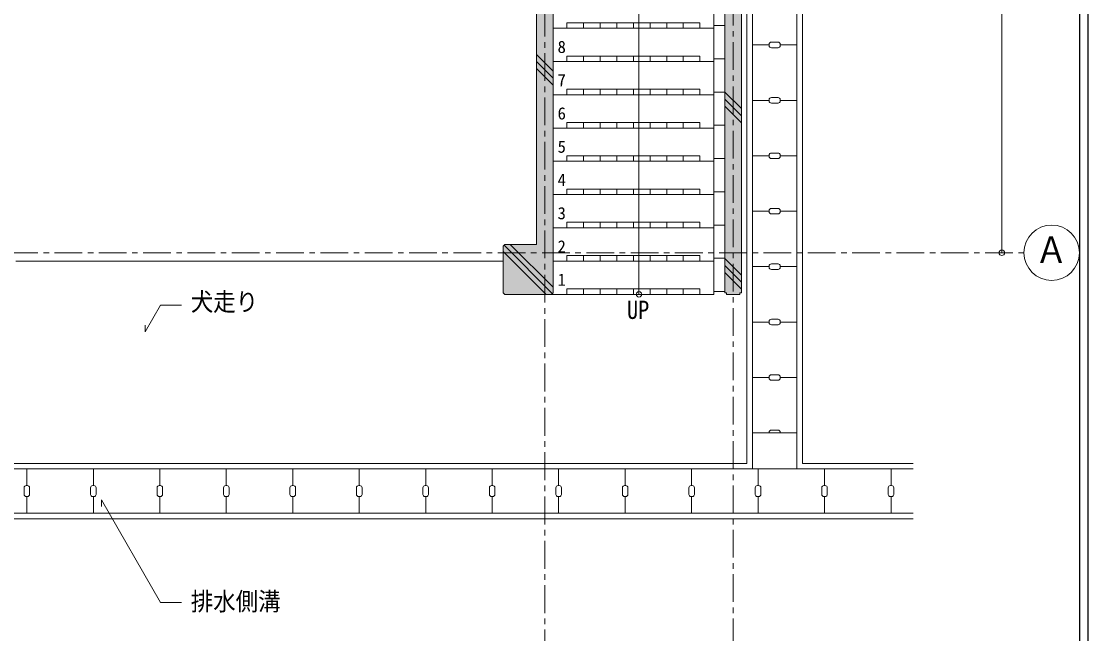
# Model space of a CAD drawing. Units: millimetres at full size, sheet at 1:50; details may follow other scales. Extents: x -19525 to 20275, y -14100 to 14100.
# Drawn here: x 10650 to 20275, y -4624 to 900 of the extents above; entities that cross this region are included whole.
import ezdxf
from ezdxf.enums import TextEntityAlignment as Align

# ---------------------------------------------------------------- set-up
doc = ezdxf.new("R2010")
doc.units = ezdxf.units.MM
doc.header["$LTSCALE"] = 50
doc.header["$PDMODE"] = 32
doc.header["$PDSIZE"] = 50
doc.linetypes.add('CHAIN1', pattern=[8, 5, -1, 1, -1])
for name, color, linetype, lineweight in [('0-0_基準線･符号', 7, 'CHAIN1', 9), ('0-2_寸法線･文字', 7, 'Continuous', 9), ('0-3_躯体', 3, 'Continuous', 18), ('0-6_文字', 3, 'Continuous', 18), ('0-9_仕上(中)', 7, 'Continuous', 9), ('0-A_仕上(細)', 4, 'Continuous', 9), ('0-E_ハッチ', 4, 'Continuous', 9), ('0-F_その他', 4, 'Continuous', 9), ('F-8_F-8ﾚｲﾔ', 5, 'Continuous', 25)]:
    doc.layers.add(name, color=color, linetype=linetype, lineweight=lineweight)
doc.styles.add('ＭＳ ゴシック', font='')
doc.styles.get('ＭＳ ゴシック').set_extended_font_data('MS Gothic')

msp = doc.modelspace()

# ---------------------------------------------------------------- linework, layer by layer
at = {"layer": '0-0_基準線･符号'}
for p, q in [((15375, -10437.5), (15375, 12062.5)), ((17075, -9937.5), (17075, 11562.5)), ((-19450, -1187.5), (19700, -1187.5))]:
    msp.add_line(p, q, dxfattribs=at)
at = {"layer": '0-2_寸法線･文字'}
msp.add_line((19500, -1187.5), (19500, 5312.5), dxfattribs=at)
at = {"layer": '0-2_寸法線･文字', "color": 6}
msp.add_point((19500, -1187.5), dxfattribs=at)
at = {"layer": '0-3_躯体'}
for p, q in [((17150, -1547.5), (17150, 5672.5)), ((15300, 5237.5), (15300, -1112.5)), ((15450, -1547.5), (15450, 5237.5)), ((17000, -1547.5), (17000, 5237.5)), ((15015, -1112.5), (15000, -1127.5)), ((15000, -1127.5), (15000, -1547.5)), ((15015, -1112.5), (15300, -1112.5)), ((15015, -1562.5), (15000, -1547.5)), ((15435, -1562.5), (15015, -1562.5)), ((15435, -1562.5), (15450, -1547.5)), ((17000, -1547.5), (17015, -1547.5)), ((17015, -1562.5), (17015, -1547.5)), ((17135, -1562.5), (17015, -1562.5)), ((17135, -1562.5), (17135, -1547.5)), ((17150, -1547.5), (17135, -1547.5))]:
    msp.add_line(p, q, dxfattribs=at)
at = {"layer": '0-6_文字', "color": 4, "lineweight": 9}
for p, q in [((11372.76, -3415.66), (11372.76, -3476.84)), ((11907.3, -4341.51), (11372.76, -3415.66)), ((12095.79, -4341.51), (11907.3, -4341.51))]:
    msp.add_line(p, q, dxfattribs=at)
msp.add_lwpolyline([(12095.79, -1659.1), (11907.3, -1659.1), (11767.35, -1901.51), (11767.35, -1840.33)], dxfattribs=at)
at = {"layer": '0-6_文字'}
msp.add_circle((19950, -1187.5), 250, dxfattribs=at)
at = {"layer": '0-9_仕上(中)'}
for p, q in [((16900, -1562.5), (16900, 2836.97)), ((15575, 887.5), (16775, 887.5)), ((15575, 887.5), (15575, 837.5)), ((15725, 887.5), (15725, 837.5)), ((15875, 887.5), (15875, 837.5)), ((16025, 887.5), (16025, 837.5)), ((16175, 887.5), (16175, 837.5)), ((16325, 887.5), (16325, 837.5)), ((16475, 887.5), (16475, 837.5)), ((16625, 887.5), (16625, 837.5)), ((16775, 887.5), (16775, 837.5)), ((15450, 837.5), (16900, 837.5)), ((16900, 862.5), (17000, 862.5)), ((15575, 587.5), (16775, 587.5)), ((15575, 587.5), (15575, 537.5)), ((15725, 587.5), (15725, 537.5)), ((15875, 587.5), (15875, 537.5)), ((16025, 587.5), (16025, 537.5)), ((16175, 587.5), (16175, 537.5)), ((16325, 587.5), (16325, 537.5)), ((16475, 587.5), (16475, 537.5)), ((16625, 587.5), (16625, 537.5)), ((16775, 587.5), (16775, 537.5)), ((15450, 537.5), (16900, 537.5)), ((16900, 562.5), (17000, 562.5)), ((15450, 237.5), (16900, 237.5)), ((15575, 287.5), (16775, 287.5)), ((15575, 287.5), (15575, 237.5)), ((15725, 287.5), (15725, 237.5)), ((15875, 287.5), (15875, 237.5)), ((16025, 287.5), (16025, 237.5)), ((16175, 287.5), (16175, 237.5)), ((16325, 287.5), (16325, 237.5)), ((16475, 287.5), (16475, 237.5)), ((16625, 287.5), (16625, 237.5)), ((16775, 287.5), (16775, 237.5)), ((16900, 262.5), (17000, 262.5)), ((15450, -62.5), (16900, -62.5)), ((15575, -12.5), (16775, -12.5)), ((15575, -12.5), (15575, -62.5)), ((15725, -12.5), (15725, -62.5)), ((15875, -12.5), (15875, -62.5)), ((16025, -12.5), (16025, -62.5)), ((16175, -12.5), (16175, -62.5)), ((16325, -12.5), (16325, -62.5)), ((16475, -12.5), (16475, -62.5)), ((16625, -12.5), (16625, -62.5)), ((16775, -12.5), (16775, -62.5)), ((16900, -37.5), (17000, -37.5)), ((15450, -362.5), (16900, -362.5)), ((15575, -312.5), (16775, -312.5)), ((15575, -312.5), (15575, -362.5)), ((15725, -312.5), (15725, -362.5)), ((15875, -312.5), (15875, -362.5)), ((16025, -312.5), (16025, -362.5)), ((16175, -312.5), (16175, -362.5)), ((16325, -312.5), (16325, -362.5)), ((16475, -312.5), (16475, -362.5)), ((16625, -312.5), (16625, -362.5)), ((16775, -312.5), (16775, -362.5)), ((16900, -337.5), (17000, -337.5)), ((15450, -662.5), (16900, -662.5)), ((15575, -612.5), (16775, -612.5)), ((15575, -612.5), (15575, -662.5)), ((15725, -612.5), (15725, -662.5)), ((15875, -612.5), (15875, -662.5)), ((16025, -612.5), (16025, -662.5)), ((16175, -612.5), (16175, -662.5)), ((16325, -612.5), (16325, -662.5)), ((16475, -612.5), (16475, -662.5)), ((16625, -612.5), (16625, -662.5)), ((16775, -612.5), (16775, -662.5)), ((16900, -637.5), (17000, -637.5)), ((15450, -962.5), (16900, -962.5)), ((15575, -912.5), (16775, -912.5)), ((15575, -912.5), (15575, -962.5)), ((15725, -912.5), (15725, -962.5)), ((15875, -912.5), (15875, -962.5)), ((16025, -912.5), (16025, -962.5)), ((16175, -912.5), (16175, -962.5)), ((16325, -912.5), (16325, -962.5)), ((16475, -912.5), (16475, -962.5)), ((16625, -912.5), (16625, -962.5)), ((16775, -912.5), (16775, -962.5)), ((16900, -937.5), (17000, -937.5)), ((15575, -1212.5), (16775, -1212.5)), ((15575, -1212.5), (15575, -1262.5)), ((15725, -1212.5), (15725, -1262.5)), ((15875, -1212.5), (15875, -1262.5)), ((16025, -1212.5), (16025, -1262.5)), ((16175, -1212.5), (16175, -1262.5)), ((16325, -1212.5), (16325, -1262.5)), ((16475, -1212.5), (16475, -1262.5)), ((16625, -1212.5), (16625, -1262.5)), ((16775, -1212.5), (16775, -1262.5)), ((16900, -1237.5), (17000, -1237.5)), ((15450, -1262.5), (16900, -1262.5)), ((15575, -1512.5), (16775, -1512.5)), ((15575, -1512.5), (15575, -1562.5)), ((15725, -1512.5), (15725, -1562.5)), ((15875, -1512.5), (15875, -1562.5)), ((16025, -1512.5), (16025, -1562.5)), ((16175, -1512.5), (16175, -1562.5)), ((16325, -1512.5), (16325, -1562.5)), ((16475, -1512.5), (16475, -1562.5)), ((16625, -1512.5), (16625, -1562.5)), ((16775, -1512.5), (16775, -1562.5)), ((16900, -1537.5), (17000, -1537.5)), ((15435, -1562.5), (16900, -1562.5))]:
    msp.add_line(p, q, dxfattribs=at)
at = {"layer": '0-A_仕上(細)'}
for p, q in [((16225, 2914.63), (16225, -1562.5)), ((10600, -1262.5), (15000, -1262.5))]:
    msp.add_line(p, q, dxfattribs=at)
msp.add_circle((16225, -1562.5), 25, dxfattribs=at)
at = {"layer": '0-E_ハッチ'}
for p, q in [((15300, 601.14), (15450, 451.14)), ((15300, 537.5), (15450, 387.5)), ((15300, 473.86), (15450, 323.86)), ((17000, 262.5), (17150, 112.5)), ((17000, 198.86), (17150, 48.86)), ((17000, 135.22), (17150, -14.78)), ((15442.5, -1555), (15007.5, -1120)), ((15063.64, -1112.5), (15450, -1498.86)), ((15000, -1176.14), (15386.36, -1562.5)), ((17000, -1238.19), (17150, -1388.19)), ((17000, -1301.83), (17150, -1451.83)), ((17000, -1365.47), (17150, -1515.47))]:
    msp.add_line(p, q, dxfattribs=at)
at = {"layer": '0-F_その他', "color": 7}
for p, q in [((17200, 6012.5), (17200, -3087.5)), ((17700, 6012.5), (17700, -3087.5)), ((17200, -3087.5), (-16450, -3087.5)), ((18700, -3087.5), (17700, -3087.5)), ((18700, -3587.5), (-17950, -3587.5))]:
    msp.add_line(p, q, dxfattribs=at)
at = {"layer": '0-F_その他'}
for p, q in [((17650, 6012.5), (17650, -3137.5)), ((17250, 5964.64), (17250, -3137.5)), ((17400, 687.5), (17250, 687.5)), ((17400, 682.5), (17400, 692.5)), ((17480, 712.5), (17420, 712.5)), ((17500, 692.5), (17500, 682.5)), ((17650, 687.5), (17500, 687.5)), ((17480, 662.5), (17420, 662.5)), ((17400, 182.5), (17400, 192.5)), ((17480, 212.5), (17420, 212.5)), ((17500, 192.5), (17500, 182.5)), ((17400, 187.5), (17250, 187.5)), ((17480, 162.5), (17420, 162.5)), ((17650, 187.5), (17500, 187.5)), ((17480, -287.5), (17420, -287.5)), ((17400, -312.5), (17250, -312.5)), ((17400, -317.5), (17400, -307.5)), ((17480, -337.5), (17420, -337.5)), ((17500, -307.5), (17500, -317.5)), ((17650, -312.5), (17500, -312.5)), ((17400, -812.5), (17250, -812.5)), ((17400, -817.5), (17400, -807.5)), ((17480, -787.5), (17420, -787.5)), ((17480, -837.5), (17420, -837.5)), ((17500, -807.5), (17500, -817.5)), ((17650, -812.5), (17500, -812.5)), ((17400, -1312.5), (17250, -1312.5)), ((17400, -1317.5), (17400, -1307.5)), ((17480, -1287.5), (17420, -1287.5)), ((17480, -1337.5), (17420, -1337.5)), ((17500, -1307.5), (17500, -1317.5)), ((17650, -1312.5), (17500, -1312.5)), ((17400, -1812.5), (17250, -1812.5)), ((17400, -1817.5), (17400, -1807.5)), ((17480, -1787.5), (17420, -1787.5)), ((17500, -1807.5), (17500, -1817.5)), ((17650, -1812.5), (17500, -1812.5)), ((17480, -1837.5), (17420, -1837.5)), ((17400, -2317.5), (17400, -2307.5)), ((17480, -2287.5), (17420, -2287.5)), ((17500, -2307.5), (17500, -2317.5)), ((17400, -2312.5), (17250, -2312.5)), ((17480, -2337.5), (17420, -2337.5)), ((17650, -2312.5), (17500, -2312.5)), ((17480, -2787.5), (17420, -2787.5)), ((17650, -2812.5), (17250, -2812.5)), ((17400, -2812.5), (17400, -2807.5)), ((17500, -2807.5), (17500, -2812.5)), ((18700, -3137.5), (-17950, -3137.5)), ((10700, -3137.5), (10700, -3287.5)), ((11300, -3137.5), (11300, -3287.5)), ((11900, -3137.5), (11900, -3287.5)), ((12500, -3137.5), (12500, -3287.5)), ((13100, -3137.5), (13100, -3287.5)), ((13700, -3137.5), (13700, -3287.5)), ((14300, -3137.5), (14300, -3287.5)), ((14900, -3137.5), (14900, -3287.5)), ((15500, -3137.5), (15500, -3287.5)), ((16100, -3137.5), (16100, -3287.5)), ((16700, -3137.5), (16700, -3287.5)), ((17300, -3137.5), (17300, -3287.5)), ((17900, -3137.5), (17900, -3287.5)), ((18500, -3137.5), (18500, -3287.5)), ((10675, -3307.5), (10675, -3367.5)), ((10695, -3287.5), (10705, -3287.5)), ((10725, -3307.5), (10725, -3367.5)), ((11275, -3307.5), (11275, -3367.5)), ((11295, -3287.5), (11305, -3287.5)), ((11325, -3307.5), (11325, -3367.5)), ((11875, -3307.5), (11875, -3367.5)), ((11895, -3287.5), (11905, -3287.5)), ((11925, -3307.5), (11925, -3367.5)), ((12475, -3307.5), (12475, -3367.5)), ((12495, -3287.5), (12505, -3287.5)), ((12525, -3307.5), (12525, -3367.5)), ((13075, -3307.5), (13075, -3367.5)), ((13095, -3287.5), (13105, -3287.5)), ((13125, -3307.5), (13125, -3367.5)), ((13675, -3307.5), (13675, -3367.5)), ((13695, -3287.5), (13705, -3287.5)), ((13725, -3307.5), (13725, -3367.5)), ((14275, -3307.5), (14275, -3367.5)), ((14295, -3287.5), (14305, -3287.5)), ((14325, -3307.5), (14325, -3367.5)), ((14875, -3307.5), (14875, -3367.5)), ((14895, -3287.5), (14905, -3287.5)), ((14925, -3307.5), (14925, -3367.5)), ((15475, -3307.5), (15475, -3367.5)), ((15495, -3287.5), (15505, -3287.5)), ((15525, -3307.5), (15525, -3367.5)), ((16075, -3307.5), (16075, -3367.5)), ((16095, -3287.5), (16105, -3287.5)), ((16125, -3307.5), (16125, -3367.5)), ((16675, -3307.5), (16675, -3367.5)), ((16695, -3287.5), (16705, -3287.5)), ((16725, -3307.5), (16725, -3367.5)), ((17275, -3307.5), (17275, -3367.5)), ((17295, -3287.5), (17305, -3287.5)), ((17325, -3307.5), (17325, -3367.5)), ((17875, -3307.5), (17875, -3367.5)), ((17895, -3287.5), (17905, -3287.5)), ((17925, -3307.5), (17925, -3367.5)), ((18475, -3307.5), (18475, -3367.5)), ((18495, -3287.5), (18505, -3287.5)), ((18525, -3307.5), (18525, -3367.5)), ((10705, -3387.5), (10695, -3387.5)), ((10700, -3387.5), (10700, -3537.5)), ((11305, -3387.5), (11295, -3387.5)), ((11300, -3387.5), (11300, -3537.5)), ((11905, -3387.5), (11895, -3387.5)), ((11900, -3387.5), (11900, -3537.5)), ((12505, -3387.5), (12495, -3387.5)), ((12500, -3387.5), (12500, -3537.5)), ((13105, -3387.5), (13095, -3387.5)), ((13100, -3387.5), (13100, -3537.5)), ((13705, -3387.5), (13695, -3387.5)), ((13700, -3387.5), (13700, -3537.5)), ((14305, -3387.5), (14295, -3387.5)), ((14300, -3387.5), (14300, -3537.5)), ((14905, -3387.5), (14895, -3387.5)), ((14900, -3387.5), (14900, -3537.5)), ((15505, -3387.5), (15495, -3387.5)), ((15500, -3387.5), (15500, -3537.5)), ((16105, -3387.5), (16095, -3387.5)), ((16100, -3387.5), (16100, -3537.5)), ((16705, -3387.5), (16695, -3387.5)), ((16700, -3387.5), (16700, -3537.5)), ((17305, -3387.5), (17295, -3387.5)), ((17300, -3387.5), (17300, -3537.5)), ((17905, -3387.5), (17895, -3387.5)), ((17900, -3387.5), (17900, -3537.5)), ((18505, -3387.5), (18495, -3387.5)), ((18500, -3387.5), (18500, -3537.5)), ((18700, -3537.5), (-17950, -3537.5))]:
    msp.add_line(p, q, dxfattribs=at)
for centre, start, end in [((17420, 692.5), 90, 180), ((17420, 682.5), 180, 270), ((17480, 692.5), 0, 90), ((17480, 682.5), 270, 0), ((17420, 192.5), 90, 180), ((17480, 192.5), 0, 90), ((17420, 182.5), 180, 270), ((17480, 182.5), 270, 0), ((17420, -307.5), 90, 180), ((17480, -307.5), 0, 90), ((17420, -317.5), 180, 270), ((17480, -317.5), 270, 0), ((17420, -807.5), 90, 180), ((17420, -817.5), 180, 270), ((17480, -807.5), 0, 90), ((17480, -817.5), 270, 0), ((17420, -1307.5), 90, 180), ((17420, -1317.5), 180, 270), ((17480, -1307.5), 0, 90), ((17480, -1317.5), 270, 0), ((17420, -1807.5), 90, 180), ((17420, -1817.5), 180, 270), ((17480, -1807.5), 0, 90), ((17480, -1817.5), 270, 0), ((17420, -2307.5), 90, 180), ((17480, -2307.5), 0, 90), ((17420, -2317.5), 180, 270), ((17480, -2317.5), 270, 0), ((17420, -2807.5), 90, 180), ((17480, -2807.5), 0, 90), ((10695, -3307.5), 90, 180), ((10695, -3367.5), 180, 270), ((10705, -3307.5), 0, 90), ((10705, -3367.5), 270, 0), ((11295, -3307.5), 90, 180), ((11295, -3367.5), 180, 270), ((11305, -3307.5), 0, 90), ((11305, -3367.5), 270, 0), ((11895, -3307.5), 90, 180), ((11895, -3367.5), 180, 270), ((11905, -3307.5), 0, 90), ((11905, -3367.5), 270, 0), ((12495, -3307.5), 90, 180), ((12495, -3367.5), 180, 270), ((12505, -3307.5), 0, 90), ((12505, -3367.5), 270, 0), ((13095, -3307.5), 90, 180), ((13095, -3367.5), 180, 270), ((13105, -3307.5), 0, 90), ((13105, -3367.5), 270, 0), ((13695, -3307.5), 90, 180), ((13695, -3367.5), 180, 270), ((13705, -3307.5), 0, 90), ((13705, -3367.5), 270, 0), ((14295, -3307.5), 90, 180), ((14295, -3367.5), 180, 270), ((14305, -3307.5), 0, 90), ((14305, -3367.5), 270, 0), ((14895, -3307.5), 90, 180), ((14895, -3367.5), 180, 270), ((14905, -3307.5), 0, 90), ((14905, -3367.5), 270, 0), ((15495, -3307.5), 90, 180), ((15495, -3367.5), 180, 270), ((15505, -3307.5), 0, 90), ((15505, -3367.5), 270, 0), ((16095, -3307.5), 90, 180), ((16095, -3367.5), 180, 270), ((16105, -3307.5), 0, 90), ((16105, -3367.5), 270, 0), ((16695, -3307.5), 90, 180), ((16695, -3367.5), 180, 270), ((16705, -3307.5), 0, 90), ((16705, -3367.5), 270, 0), ((17295, -3307.5), 90, 180), ((17295, -3367.5), 180, 270), ((17305, -3307.5), 0, 90), ((17305, -3367.5), 270, 0), ((17895, -3307.5), 90, 180), ((17895, -3367.5), 180, 270), ((17905, -3307.5), 0, 90), ((17905, -3367.5), 270, 0), ((18495, -3307.5), 90, 180), ((18495, -3367.5), 180, 270), ((18505, -3307.5), 0, 90), ((18505, -3367.5), 270, 0)]:
    msp.add_arc(centre, 20, start, end, dxfattribs=at)
at = {"layer": '0-F_その他', "color": 253}
for points in [[(17015, 5672.5), (17000, 5672.5), (17000, -1547.5)], [(17015, 5672.5), (17000, -1547.5), (17015, -1547.5)], [(17015, 5672.5), (17015, -1562.5), (17135, -1562.5)], [(17015, 5672.5), (17135, -1562.5), (17135, -1547.5)], [(17015, 5672.5), (17135, -1547.5), (17150, -1547.5)], [(17015, 5672.5), (17150, -1547.5), (17150, 5672.5)], [(15300, 5237.5), (15450, 5237.5), (15300, -1112.5), (15450, -1112.5)], [(15000, -1127.5), (15015, -1112.5), (15000, -1547.5), (15015, -1562.5)], [(15015, -1112.5), (15450, -1112.5), (15015, -1562.5), (15435, -1562.5)], [(15450, -1112.5), (15450, -1547.5), (15435, -1562.5)]]:
    msp.add_solid(points, dxfattribs=at)
at = {"layer": 'F-8_F-8ﾚｲﾔ'}
for p, q in [((20275, 14100), (20275, -14100)), ((20200, 14025), (20200, -12900))]:
    msp.add_line(p, q, dxfattribs=at)

# ---------------------------------------------------------------- texts
at = {"layer": '0-6_文字', "style": 'ＭＳ ゴシック'}
for s, p in [('8', (15490.37, 581.86)), ('7', (15490.37, 281.86)), ('6', (15490.37, -18.14)), ('5', (15490.37, -318.14)), ('4', (15490.37, -618.14)), ('3', (15490.37, -918.14)), ('2', (15490.37, -1218.14)), ('1', (15490.37, -1518.14))]:
    msp.add_text(s, height=110, dxfattribs=at).set_placement(p, align=Align.BOTTOM_LEFT)
at = {"layer": '0-6_文字', "color": 2, "style": 'ＭＳ ゴシック', "width": 0.9}
for s, height, p in [('Ａ', 238.3, (19800, -1350)), ('犬走り', 165, (12179.65, -1761.46)), ('UP', 165, (16116.11, -1833.83)), ('排水側溝', 165, (12179.65, -4464.14))]:
    msp.add_text(s, height=height, dxfattribs=at).set_placement(p, align=Align.BOTTOM_LEFT)

doc.saveas('drawing.dxf')
